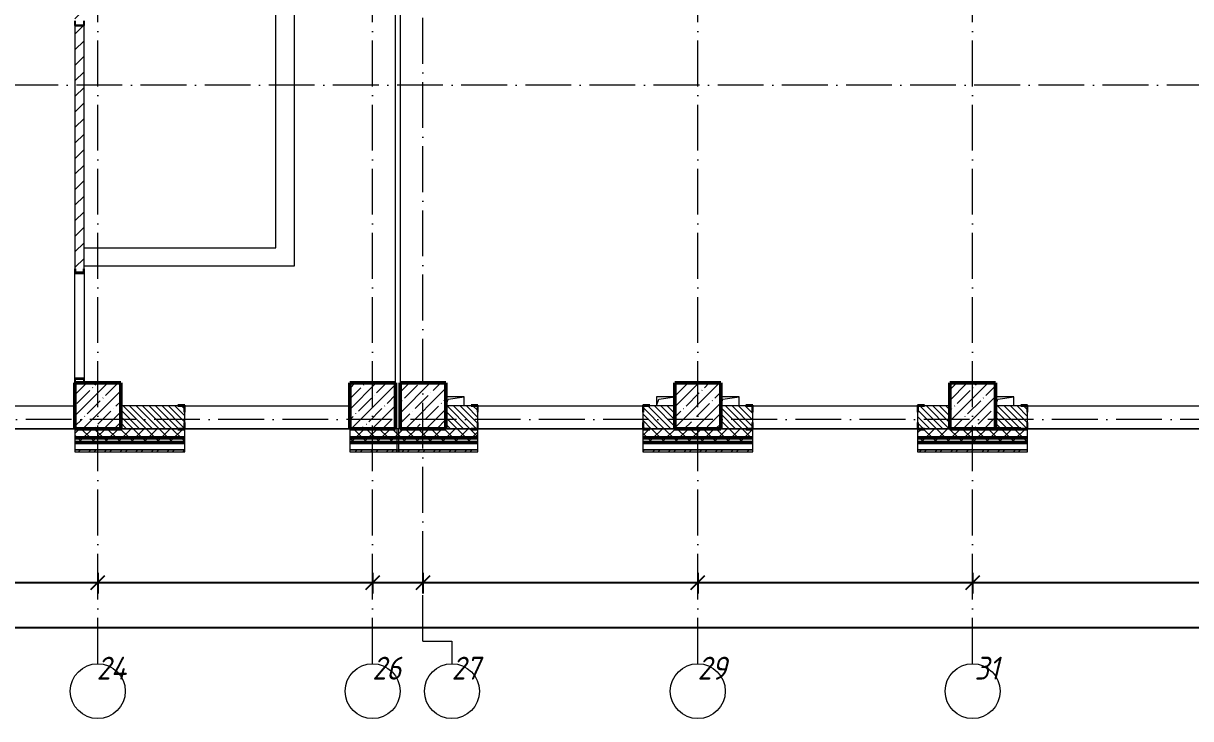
# Model space of a CAD drawing. Header units: millimetres. Extents: x -401725 to 250493, y 305116 to 802890.
# Drawn here: x 178923 to 191666, y 307104 to 314692 of the extents above; entities that cross this region are included whole.
import ezdxf

# ---------------------------------------------------------------- set-up
doc = ezdxf.new("R2010")
doc.units = ezdxf.units.MM
doc.linetypes.add('50_200_ШТРИХ_1Т_ш5_п1_п1_', pattern=[700, 500, -100, 0, -100])
for name, color, linetype, lineweight in [('A-____-____-DIMS', 7, 'Continuous', 9), ('A-FLOR-____-OTLN', 7, 'Continuous', 9), ('A-GENM-____-MCUT', 7, 'Continuous', 25), ('A-GENM-____-OTLN', 7, 'Continuous', 9), ('A-GENM-____-OTLN-1', 7, 'Continuous', 25), ('A-WALL-____-MCUT-2', 7, 'Continuous', 50), ('A-WALL-____-MCUT-3', 7, 'Continuous', 9), ('A-WALL-____-OTLN', 7, 'Continuous', 9), ('A-WALL-____-PATT-1', 7, 'Continuous', 9), ('A-WALL-FNSH-MCUT-1', 7, 'Continuous', 9), ('I-WALL-____-OTLN', 7, 'Continuous', 9), ('S-COLS-____-MCUT', 7, 'Continuous', 50), ('S-COLS-____-OTLN', 7, 'Continuous', 9), ('S-GRID-____-IDEN', 7, 'Continuous', 9), ('S-GRID-____-OTLN', 7, 'Continuous', 9), ('S-GRID-____-OTLN-1', 7, '50_200_ШТРИХ_1Т_ш5_п1_п1_', 9)]:
    doc.layers.add(name, color=color, linetype=linetype, lineweight=lineweight)
doc.styles.add('ISOCPEUR_I', font='isocpeui.ttf', dxfattribs={"width": 0.9, "height": 2.5})
doc.dimstyles.new('ISO-2_5_0_9К_БОЛЬШОЙ_ОСИ', dxfattribs={"dimscale": 304.8, "dimtxt": 248.995294, "dimasz": 0.492126, "dimexe": 0.393701, "dimexo": 0, "dimgap": 0, "dimtad": 1, "dimdec": 0, "dimzin": 0, "dimdsep": 46, "dimtxsty": 'ISOCPEUR_I', "dimblk1": 'OBLIQUE', "dimblk2": 'OBLIQUE', "dimsah": 1, "dimcen": 0.09, "dimdle": 0.393701, "dimazin": 0, "dimtfac": 1, "dimtdec": 4, "dimtix": 1, "dimtmove": 0, "dimatfit": 3, "dimfxl": 1, "dimtvp": 1, "dimtolj": 1, "dimtzin": 0, "dimarcsym": 2})
pattern_1 = [(45, (144685.44, 312186.37), (-70.71068, 70.71068), []), (135, (144685.44, 312186.37), (-70.71068, -70.71068), [])]
pattern_2 = [(135, (144685.44, 312186.367), (-35.35534, -35.35534), [])]
pattern_3 = [(45, (144685.44, 312186.37), (-85.53659, 85.53659), []), (45, (144742.46, 312186.37), (-85.53659, 85.53659), [])]

# ---------------------------------------------------------------- blocks, each defined once
blk = doc.blocks.new('BSC_Колонна _Прямоугольная - 500х500-V71-АР1_План отверстий 3 этажа в осях 1-64_А-ГГ')
at = {"layer": 'S-COLS-____-OTLN'}
h = blk.add_hatch(dxfattribs=at)
h.set_pattern_fill('FP_108', color=256, style=0, pattern_type=2)
h.set_pattern_definition([(45, (-41600, 1668.96), (-114.04925, 114.04925), []), (45, (-41485.95, 1668.96), (-114.04925, 114.04925), [201.613, -40.323, 3.353, -36.97])])
h.paths.add_polyline_path([(-250, -250), (250, -250), (250, 250), (-250, 250)], flags=0)
at = {"layer": 'S-COLS-____-MCUT'}
for p, q in [((250, 250), (-250, 250)), ((-250, 250), (-250, -250)), ((250, -250), (250, 250)), ((-250, -250), (250, -250))]:
    blk.add_line(p, q, dxfattribs=at)
blk = doc.blocks.new('BSC_Колонна _Прямоугольная - 500х500-V72-АР1_План отверстий 3 этажа в осях 1-64_А-ГГ')
at = {"layer": 'S-COLS-____-OTLN'}
h = blk.add_hatch(dxfattribs=at)
h.set_pattern_fill('FP_109', color=256, style=0, pattern_type=2)
h.set_pattern_definition([(45, (-38050, 1668.96), (-114.04925, 114.04925), []), (45, (-37935.95, 1668.96), (-114.04925, 114.04925), [201.613, -40.323, 3.353, -36.97])])
h.paths.add_polyline_path([(-250, -250), (250, -250), (250, 250), (-250, 250)], flags=0)
at = {"layer": 'S-COLS-____-MCUT'}
for p, q in [((250, 250), (-250, 250)), ((-250, 250), (-250, -250)), ((250, -250), (250, 250)), ((-250, -250), (250, -250))]:
    blk.add_line(p, q, dxfattribs=at)
blk = doc.blocks.new('BSC_Колонна _Прямоугольная - 500х500-V106-АР1_План отверстий 3 этажа в осях 1-64_А-ГГ')
at = {"layer": 'S-COLS-____-OTLN'}
h = blk.add_hatch(dxfattribs=at)
h.set_pattern_fill('FP_129', color=256, style=0, pattern_type=2)
h.set_pattern_definition([(45, (-38600, 1668.96), (-114.04925, 114.04925), []), (45, (-38485.95, 1668.96), (-114.04925, 114.04925), [201.613, -40.323, 3.353, -36.97])])
h.paths.add_polyline_path([(-250, -250), (250, -250), (250, 250), (-250, 250)], flags=0)
at = {"layer": 'S-COLS-____-MCUT'}
for p, q in [((250, 250), (-250, 250)), ((-250, 250), (-250, -250)), ((250, -250), (250, 250)), ((-250, -250), (250, -250))]:
    blk.add_line(p, q, dxfattribs=at)
blk = doc.blocks.new('BSC_Колонна _Прямоугольная - 500х500-V108-АР1_План отверстий 3 этажа в осях 1-64_А-ГГ')
at = {"layer": 'S-COLS-____-OTLN'}
h = blk.add_hatch(dxfattribs=at)
h.set_pattern_fill('FP_131', color=256, style=0, pattern_type=2)
h.set_pattern_definition([(45, (-44600, 1668.96), (-114.04925, 114.04925), []), (45, (-44485.95, 1668.96), (-114.04925, 114.04925), [201.613, -40.323, 3.353, -36.97])])
h.paths.add_polyline_path([(-250, -250), (250, -250), (250, 250), (-250, 250)], flags=0)
at = {"layer": 'S-COLS-____-MCUT'}
for p, q in [((250, 250), (-250, 250)), ((-250, 250), (-250, -250)), ((250, -250), (250, 250)), ((-250, -250), (250, -250))]:
    blk.add_line(p, q, dxfattribs=at)
blk = doc.blocks.new('BSC_Колонна _Прямоугольная - 500х500-V113-АР1_План отверстий 3 этажа в осях 1-64_А-ГГ')
at = {"layer": 'S-COLS-____-OTLN'}
h = blk.add_hatch(dxfattribs=at)
h.set_pattern_fill('FP_136', color=256, style=0, pattern_type=2)
h.set_pattern_definition([(45, (-35050, 1668.96), (-114.04925, 114.04925), []), (45, (-34935.95, 1668.96), (-114.04925, 114.04925), [201.613, -40.323, 3.353, -36.97])])
h.paths.add_polyline_path([(-150, -250), (250, -250), (250, 250), (-250, 250), (-250, -250), (-153, -250)], flags=0)
at = {"layer": 'S-COLS-____-MCUT'}
for p, q in [((-250, 250), (-250, -250)), ((-153, 250), (-247, 250)), ((250, 250), (-150, 250)), ((250, -250), (250, 250)), ((-250, -250), (250, -250))]:
    blk.add_line(p, q, dxfattribs=at)
blk = doc.blocks.new('Фахверк_СКБ_Уголок - 250_2700-27497298-АР1_План отверстий 3 этажа в осях 1-64_А-ГГ')
at = {"layer": 'A-GENM-____-MCUT'}
for p, q in [((200, 181), (125, 181)), ((125, 181), (125, 106)), ((131, 106), (131, 175)), ((131, 175), (200, 175)), ((200, 175), (200, 181)), ((125, 106), (131, 106)), ((131, -6), (125, -6)), ((125, -6), (125, -81)), ((125, -81), (200, -81)), ((131, -75), (131, -6)), ((200, -75), (131, -75)), ((200, -81), (200, -75))]:
    blk.add_line(p, q, dxfattribs=at)
blk = doc.blocks.new('154_Стойка_СКБ_Швеллер - СМ-2180_100-28318692-АР1_План отверстий 3 этажа в осях 1-64_А-ГГ')
at = {"layer": 'A-GENM-____-MCUT'}
for p, q in [((171, 50), (125, 50)), ((125, 50), (125, -50)), ((129.5, 42.4), (171, 42.4)), ((129.5, -42.4), (129.5, 42.4)), ((171, 42.4), (171, 50)), ((125, -50), (171, -50)), ((171, -42.4), (129.5, -42.4)), ((171, -50), (171, -42.4))]:
    blk.add_line(p, q, dxfattribs=at)
blk = doc.blocks.new('154_Фахверк_СКБ_Швеллер - Тип_100_3550_1-28320239-АР1_План отверстий 3 этажа в осях 1-64_А-ГГ')
at = {"layer": 'A-GENM-____-MCUT'}
for p, q in [((175, 50), (125, 50)), ((125, 50), (125, -50)), ((128, 47), (175, 47)), ((128, -47), (128, 47)), ((175, 47), (175, 50)), ((125, -50), (175, -50)), ((175, -47), (128, -47)), ((175, -50), (175, -47))]:
    blk.add_line(p, q, dxfattribs=at)
blk = doc.blocks.new('154_Фахверк_СКБ_Швеллер - Тип_100_3550-28487752-АР1_План отверстий 3 этажа в осях 1-64_А-ГГ')
at = {"layer": 'A-GENM-____-MCUT'}
for p, q in [((175, 50), (125, 50)), ((125, 50), (125, -50)), ((128, 47), (175, 47)), ((128, -47), (128, 47)), ((175, 47), (175, 50)), ((125, -50), (175, -50)), ((175, -47), (128, -47)), ((175, -50), (175, -47))]:
    blk.add_line(p, q, dxfattribs=at)
blk = doc.blocks.new('AR_Отверстие прямоугольное _в плите_ - AR_Отверстие прямоугольное _в плите_-30510712-АР1_План отверстий 3 этажа в осях 1-64_А-ГГ')
at = {"layer": 'A-GENM-____-OTLN'}
for p, q in [((100, 50), (-100, 50)), ((-100, -50), (-75, 25)), ((-75, 25), (100, 50)), ((100, -50), (100, 50))]:
    blk.add_line(p, q, dxfattribs=at)
blk = doc.blocks.new('AR_Отверстие прямоугольное _в плите_ - AR_Отверстие прямоугольное _в плите_-V177-АР1_План отверстий 3 этажа в осях 1-64_А-ГГ')
at = {"layer": 'A-GENM-____-OTLN'}
for p, q in [((100, 50), (-100, 50)), ((-100, 50), (-100, -50)), ((-100, -50), (-75, 25)), ((-75, 25), (100, 50))]:
    blk.add_line(p, q, dxfattribs=at)
blk = doc.blocks.new('Стены 7 - Стены 4-31196221-АР1_План отверстий 3 этажа в осях 1-64_А-ГГ')
at = {"layer": 'A-WALL-____-MCUT-3'}
for p, q in [((-1799, 41030), (-1799, 41010)), ((-1549, 41030), (-1799, 41030)), ((-1799, 41010), (-1549, 41010)), ((-1549, 41010), (-1549, 41030))]:
    blk.add_line(p, q, dxfattribs=at)
blk = doc.blocks.new('Ось сетки - Круг_Ø6_00__ISO-2_5_0_9K_-25732049-АР1_План отверстий 3 этажа в осях 1-64_А-ГГ')
at = {"layer": 'S-GRID-____-IDEN'}
blk.add_circle((0, 0), 3, dxfattribs=at)
blk = doc.blocks.new('_Oblique')
at = {"color": 0, "linetype": 'ByBlock', "lineweight": -2}
blk.add_line((-0.5, -0.5), (0.5, 0.5), dxfattribs=at)
blk = doc.blocks.new('*D10136')
at = {"layer": 'A-____-____-DIMS', "color": 0, "lineweight": -2, "transparency": 16777216}
for p, q in [((173735, 308694), (173735, 308468)), ((179735, 308694), (179735, 308468)), ((173615, 308588), (179855, 308588))]:
    blk.add_line(p, q, dxfattribs=at)
at = {"layer": 'Defpoints', "color": 0, "transparency": 16777216}
for p in [(173735, 308694), (179735, 308694), (179735, 308588)]:
    blk.add_point(p, dxfattribs=at)
at = {"layer": 'A-____-____-DIMS', "color": 0, "lineweight": -2, "transparency": 16777216, "xscale": 150, "yscale": 150, "zscale": 150, "rotation": 180}
blk.add_blockref('_Oblique', (173735, 308588), dxfattribs=at)
at = {"layer": 'A-____-____-DIMS', "color": 0, "lineweight": -2, "transparency": 16777216, "xscale": 150, "yscale": 150, "zscale": 150}
blk.add_blockref('_Oblique', (179735, 308588), dxfattribs=at)
at = {"layer": 'A-____-____-DIMS', "color": 0, "transparency": 16777216, "insert": (176735, 308589), "char_height": 2.5, "width": 758.48, "attachment_point": 5, "style": 'ISOCPEUR_I'}
blk.add_mtext('\\A1;6000', dxfattribs=at)
blk = doc.blocks.new('*D10137')
at = {"layer": 'A-____-____-DIMS', "color": 0, "lineweight": -2, "transparency": 16777216}
for p, q in [((179735, 308694), (179735, 308468)), ((182735, 308694), (182735, 308468)), ((179615, 308588), (182855, 308588))]:
    blk.add_line(p, q, dxfattribs=at)
at = {"layer": 'Defpoints', "color": 0, "transparency": 16777216}
for p in [(179735, 308694), (182735, 308694), (182735, 308588)]:
    blk.add_point(p, dxfattribs=at)
at = {"layer": 'A-____-____-DIMS', "color": 0, "lineweight": -2, "transparency": 16777216, "xscale": 150, "yscale": 150, "zscale": 150, "rotation": 180}
blk.add_blockref('_Oblique', (179735, 308588), dxfattribs=at)
at = {"layer": 'A-____-____-DIMS', "color": 0, "lineweight": -2, "transparency": 16777216, "xscale": 150, "yscale": 150, "zscale": 150}
blk.add_blockref('_Oblique', (182735, 308588), dxfattribs=at)
at = {"layer": 'A-____-____-DIMS', "color": 0, "transparency": 16777216, "insert": (181235, 308589), "char_height": 2.5, "width": 758.48, "attachment_point": 5, "style": 'ISOCPEUR_I'}
blk.add_mtext('\\A1;3000', dxfattribs=at)
blk = doc.blocks.new('*D10138')
at = {"layer": 'A-____-____-DIMS', "color": 0, "lineweight": -2, "transparency": 16777216}
for p, q in [((182735, 308694), (182735, 308468)), ((183285, 308694), (183285, 308468)), ((182615, 308588), (183405, 308588))]:
    blk.add_line(p, q, dxfattribs=at)
at = {"layer": 'Defpoints', "color": 0, "transparency": 16777216}
for p in [(182735, 308694), (183285, 308694), (183285, 308588)]:
    blk.add_point(p, dxfattribs=at)
at = {"layer": 'A-____-____-DIMS', "color": 0, "lineweight": -2, "transparency": 16777216, "xscale": 150, "yscale": 150, "zscale": 150, "rotation": 180}
blk.add_blockref('_Oblique', (182735, 308588), dxfattribs=at)
at = {"layer": 'A-____-____-DIMS', "color": 0, "lineweight": -2, "transparency": 16777216, "xscale": 150, "yscale": 150, "zscale": 150}
blk.add_blockref('_Oblique', (183285, 308588), dxfattribs=at)
at = {"layer": 'A-____-____-DIMS', "color": 0, "transparency": 16777216, "insert": (183010, 308589), "char_height": 2.5, "width": 568.86, "attachment_point": 5, "style": 'ISOCPEUR_I'}
blk.add_mtext('\\A1;550', dxfattribs=at)
blk = doc.blocks.new('*D10139')
at = {"layer": 'A-____-____-DIMS', "color": 0, "lineweight": -2, "transparency": 16777216}
for p, q in [((183285, 308694), (183285, 308468)), ((186285, 308694), (186285, 308468)), ((183165, 308588), (186405, 308588))]:
    blk.add_line(p, q, dxfattribs=at)
at = {"layer": 'Defpoints', "color": 0, "transparency": 16777216}
for p in [(183285, 308694), (186285, 308694), (186285, 308588)]:
    blk.add_point(p, dxfattribs=at)
at = {"layer": 'A-____-____-DIMS', "color": 0, "lineweight": -2, "transparency": 16777216, "xscale": 150, "yscale": 150, "zscale": 150, "rotation": 180}
blk.add_blockref('_Oblique', (183285, 308588), dxfattribs=at)
at = {"layer": 'A-____-____-DIMS', "color": 0, "lineweight": -2, "transparency": 16777216, "xscale": 150, "yscale": 150, "zscale": 150}
blk.add_blockref('_Oblique', (186285, 308588), dxfattribs=at)
at = {"layer": 'A-____-____-DIMS', "color": 0, "transparency": 16777216, "insert": (184785, 308589), "char_height": 2.5, "width": 758.48, "attachment_point": 5, "style": 'ISOCPEUR_I'}
blk.add_mtext('\\A1;3000', dxfattribs=at)
blk = doc.blocks.new('*D10140')
at = {"layer": 'A-____-____-DIMS', "color": 0, "lineweight": -2, "transparency": 16777216}
for p, q in [((186285, 308694), (186285, 308468)), ((189285, 308694), (189285, 308468)), ((186165, 308588), (189405, 308588))]:
    blk.add_line(p, q, dxfattribs=at)
at = {"layer": 'Defpoints', "color": 0, "transparency": 16777216}
for p in [(186285, 308694), (189285, 308694), (189285, 308588)]:
    blk.add_point(p, dxfattribs=at)
at = {"layer": 'A-____-____-DIMS', "color": 0, "lineweight": -2, "transparency": 16777216, "xscale": 150, "yscale": 150, "zscale": 150, "rotation": 180}
blk.add_blockref('_Oblique', (186285, 308588), dxfattribs=at)
at = {"layer": 'A-____-____-DIMS', "color": 0, "lineweight": -2, "transparency": 16777216, "xscale": 150, "yscale": 150, "zscale": 150}
blk.add_blockref('_Oblique', (189285, 308588), dxfattribs=at)
at = {"layer": 'A-____-____-DIMS', "color": 0, "transparency": 16777216, "insert": (187785, 308589), "char_height": 2.5, "width": 758.48, "attachment_point": 5, "style": 'ISOCPEUR_I'}
blk.add_mtext('\\A1;3000', dxfattribs=at)
blk = doc.blocks.new('*D10141')
at = {"layer": 'A-____-____-DIMS', "color": 0, "lineweight": -2, "transparency": 16777216}
for p, q in [((189285, 308694), (189285, 308468)), ((195285, 308694), (195285, 308468)), ((189165, 308588), (195405, 308588))]:
    blk.add_line(p, q, dxfattribs=at)
at = {"layer": 'Defpoints', "color": 0, "transparency": 16777216}
for p in [(189285, 308694), (195285, 308694), (195285, 308588)]:
    blk.add_point(p, dxfattribs=at)
at = {"layer": 'A-____-____-DIMS', "color": 0, "lineweight": -2, "transparency": 16777216, "xscale": 150, "yscale": 150, "zscale": 150, "rotation": 180}
blk.add_blockref('_Oblique', (189285, 308588), dxfattribs=at)
at = {"layer": 'A-____-____-DIMS', "color": 0, "lineweight": -2, "transparency": 16777216, "xscale": 150, "yscale": 150, "zscale": 150}
blk.add_blockref('_Oblique', (195285, 308588), dxfattribs=at)
at = {"layer": 'A-____-____-DIMS', "color": 0, "transparency": 16777216, "insert": (192285, 308589), "char_height": 2.5, "width": 758.48, "attachment_point": 5, "style": 'ISOCPEUR_I'}
blk.add_mtext('\\A1;6000', dxfattribs=at)
blk = doc.blocks.new('*D10157')
at = {"layer": 'A-____-____-DIMS', "color": 0, "lineweight": -2, "transparency": 16777216}
for p, q in [((142335, 308206), (142335, 307980)), ((245835, 308206), (245835, 307980)), ((142215, 308100), (245955, 308100))]:
    blk.add_line(p, q, dxfattribs=at)
at = {"layer": 'Defpoints', "color": 0, "transparency": 16777216}
for p in [(142335, 308206), (245835, 308206), (245835, 308100)]:
    blk.add_point(p, dxfattribs=at)
at = {"layer": 'A-____-____-DIMS', "color": 0, "lineweight": -2, "transparency": 16777216, "xscale": 150, "yscale": 150, "zscale": 150, "rotation": 180}
blk.add_blockref('_Oblique', (142335, 308100), dxfattribs=at)
at = {"layer": 'A-____-____-DIMS', "color": 0, "lineweight": -2, "transparency": 16777216, "xscale": 150, "yscale": 150, "zscale": 150}
blk.add_blockref('_Oblique', (245835, 308100), dxfattribs=at)
at = {"layer": 'A-____-____-DIMS', "color": 0, "transparency": 16777216, "insert": (194085, 308101), "char_height": 2.5, "width": 1080.26, "attachment_point": 5, "style": 'ISOCPEUR_I'}
blk.add_mtext('\\A1;103500', dxfattribs=at)

msp = doc.modelspace()

# ---------------------------------------------------------------- hatches: boundary and pattern name
at = {"layer": 'A-WALL-____-PATT-1'}
h = msp.add_hatch(dxfattribs=at)
h.set_pattern_fill('FP_4', color=256, style=0, pattern_type=2)
h.set_pattern_definition([(45, (144685.44, 312186.37), (-84.8528, 84.8528), [])])
h.paths.add_polyline_path([(179488.4376, 310767.4093), (179582.4376, 310767.4093), (179582.4376, 310814.4093), (179488.4376, 310814.4093)], flags=0)
h.paths.add_polyline_path([(179577.8376, 311971.9093), (179577.8376, 312013.4093), (179585.4376, 312013.4093), (179585.4376, 314667.4093), (179485.4376, 314667.4093), (179486.2895, 312013.4093), (179493.0376, 312013.4093), (179493.0376, 311971.9093)], flags=0)
h.paths.add_polyline_path([(179582.4376, 314670.4093), (179582.4376, 314717.4093), (179585.4376, 314717.4093), (179585.4376, 317367.4093), (179485.4376, 317367.4093), (179485.4376, 314717.4093), (179488.4376, 314717.4093), (179488.4376, 314670.4093), (179535.4932, 314670.4093)], flags=0)
h = msp.add_hatch(dxfattribs=at)
h.set_pattern_fill('FP_6', color=256, style=0, pattern_type=2)
h.set_pattern_definition(pattern_2)
h.paths.add_polyline_path([(180679.4376, 310267.4093), (180679.4376, 310336.4093), (180685.4376, 310336.4093), (180685.4376, 310448.4093), (180679.4376, 310448.4093), (180679.4376, 310517.4093), (179985.4376, 310517.4093), (179985.4376, 310267.4093), (180610.4376, 310267.4093)], flags=0)
h = msp.add_hatch(dxfattribs=at)
h.set_pattern_fill('FP_6', color=256, style=0, pattern_type=2)
h.set_pattern_definition(pattern_2)
h.paths.add_polyline_path([(185691.4376, 310267.4093), (186035.4376, 310267.4093), (186035.4376, 310517.4093), (185691.4376, 310517.4093), (185691.4376, 310448.4093), (185685.4376, 310448.4093), (185685.4376, 310336.4093), (185691.4376, 310336.4093), (185691.4376, 310271.6951)], flags=0)
h.paths.add_polyline_path([(183879.4376, 310267.4093), (183879.4376, 310336.4093), (183885.4376, 310336.4093), (183885.4376, 310448.4093), (183879.4376, 310448.4093), (183879.4376, 310517.4093), (183535.4376, 310517.4093), (183535.4376, 310267.4093), (183810.4376, 310267.4093)], flags=0)
h = msp.add_hatch(dxfattribs=at)
h.set_pattern_fill('FP_6', color=256, style=0, pattern_type=2)
h.set_pattern_definition(pattern_2)
h.paths.add_polyline_path([(189035.4376, 310267.4093), (189035.4376, 310517.4093), (188691.4376, 310517.4093), (188691.4376, 310448.4093), (188685.4376, 310448.4093), (188685.4376, 310336.4093), (188691.4376, 310336.4093), (188691.4376, 310267.4093), (188858.3679, 310267.4093)], flags=0)
h.paths.add_polyline_path([(186879.4376, 310267.4093), (186879.4376, 310336.4093), (186885.4376, 310336.4093), (186885.4376, 310448.4093), (186879.4376, 310448.4093), (186879.4376, 310517.4093), (186535.4376, 310517.4093), (186535.4376, 310267.4093), (186810.4376, 310267.4093)], flags=0)
h = msp.add_hatch(dxfattribs=at)
h.set_pattern_fill('FP_6', color=256, style=0, pattern_type=2)
h.set_pattern_definition(pattern_2)
h.paths.add_polyline_path([(194691.4376, 310267.4093), (195035.4376, 310267.4093), (195035.4376, 310517.4093), (194691.4376, 310517.4093), (194691.4376, 310448.4093), (194685.4376, 310448.4093), (194685.4376, 310336.4093), (194691.4376, 310336.4093), (194691.4376, 310271.6951)], flags=0)
h.paths.add_polyline_path([(189742.1, 310267.4093), (189879.4376, 310267.4093), (189879.4376, 310336.4093), (189885.4376, 310336.4093), (189885.4376, 310448.4093), (189879.4376, 310448.4093), (189879.4376, 310517.4093), (189535.4376, 310517.4093), (189535.4376, 310267.4093)], flags=0)
h = msp.add_hatch(dxfattribs=at)
h.set_pattern_fill('FP_1', color=256, style=0, pattern_type=2)
h.set_pattern_definition(pattern_1)
h.paths.add_polyline_path([(245935.4376, 310117.4093), (246035.4376, 310117.4093), (246035.4376, 310167.4093), (236835.4376, 310167.4093), (236835.4376, 310117.4093), (245417.2251, 310117.4093)], flags=0)
h.paths.add_polyline_path([(233928.7072, 310117.4093), (235035.4376, 310117.4093), (235035.4376, 310167.4093), (227085.4376, 310167.4093), (227085.4376, 310117.4093), (233044.9751, 310117.4093)], flags=0)
h.paths.add_polyline_path([(225975.1179, 310117.4093), (226085.4376, 310117.4093), (226085.4376, 310167.4093), (224885.4376, 310167.4093), (224885.4376, 310117.4093), (225091.3858, 310117.4093)], flags=0)
h.paths.add_polyline_path([(221885.4376, 310117.4093), (223085.4376, 310117.4093), (223085.4376, 310167.4093), (221885.4376, 310167.4093)], flags=0)
h.paths.add_polyline_path([(218905.2608, 310117.4093), (220085.4376, 310117.4093), (220085.4376, 310167.4093), (218885.4376, 310167.4093), (218885.4376, 310117.4093)], flags=0)
h.paths.add_polyline_path([(217085.4376, 310117.4093), (217085.4376, 310167.4093), (215685.4376, 310167.4093), (215685.4376, 310117.4093), (216254.0644, 310117.4093)], flags=0)
h.paths.add_polyline_path([(213885.4376, 310117.4093), (213885.4376, 310167.4093), (212685.4376, 310167.4093), (212685.4376, 310117.4093), (213602.8679, 310117.4093)], flags=0)
h.paths.add_polyline_path([(210885.4376, 310117.4093), (210885.4376, 310167.4093), (209685.4376, 310167.4093), (209685.4376, 310117.4093)], flags=0)
h.paths.add_polyline_path([(207885.4376, 310117.4093), (207885.4376, 310167.4093), (206685.4376, 310167.4093), (206685.4376, 310117.4093), (207416.7429, 310117.4093)], flags=0)
h.paths.add_polyline_path([(203685.4376, 310117.4093), (204885.4376, 310117.4093), (204885.4376, 310167.4093), (203685.4376, 310167.4093)], flags=0)
h.paths.add_polyline_path([(200685.4376, 310117.4093), (201885.4376, 310117.4093), (201885.4376, 310167.4093), (200685.4376, 310167.4093)], flags=0)
h.paths.add_polyline_path([(197695.6893, 310117.4093), (198885.4376, 310117.4093), (198885.4376, 310167.4093), (197685.4376, 310167.4093), (197685.4376, 310117.4093)], flags=0)
h.paths.add_polyline_path([(195885.4376, 310117.4093), (195885.4376, 310167.4093), (194685.4376, 310167.4093), (194685.4376, 310117.4093), (195044.4929, 310117.4093)], flags=0)
h.paths.add_polyline_path([(189742.1, 310117.4093), (189885.4376, 310117.4093), (189885.4376, 310167.4093), (188685.4376, 310167.4093), (188685.4376, 310117.4093), (188858.3679, 310117.4093)], flags=0)
h.paths.add_polyline_path([(186885.4376, 310117.4093), (186885.4376, 310167.4093), (185685.4376, 310167.4093), (185685.4376, 310117.4093), (186207.1715, 310117.4093)], flags=0)
h.paths.add_polyline_path([(183555.975, 310117.4093), (183885.4376, 310117.4093), (183885.4376, 310167.4093), (182485.4376, 310167.4093), (182485.4376, 310117.4093)], flags=0)
h.paths.add_polyline_path([(180685.4376, 310117.4093), (180685.4376, 310167.4093), (179485.4376, 310167.4093), (179485.4376, 310117.4093), (180021.0465, 310117.4093)], flags=0)
h.paths.add_polyline_path([(177685.4376, 310117.4093), (177685.4376, 310167.4093), (176485.4376, 310167.4093), (176486.1179, 310117.4093)], flags=0)
h.paths.add_polyline_path([(174685.4376, 310117.4093), (174685.4376, 310167.4093), (173485.4376, 310167.4093), (173485.4376, 310117.4093), (173834.9215, 310117.4093)], flags=0)
h.paths.add_polyline_path([(171685.4376, 310117.4093), (171685.4376, 310167.4093), (170485.4376, 310167.4093), (170485.4376, 310117.4093), (171183.725, 310117.4093)], flags=0)
h.paths.add_polyline_path([(167648.7964, 310117.4093), (168685.4376, 310117.4093), (168685.4376, 310167.4093), (167485.4376, 310167.4093), (167485.4376, 310117.4093)], flags=0)
h.paths.add_polyline_path([(158485.4376, 310117.4093), (159685.4376, 310117.4093), (159685.4376, 310167.4093), (158485.4376, 310167.4093)], flags=0)
h.paths.add_polyline_path([(157485.4376, 310117.4093), (157485.4376, 310167.4093), (152085.4376, 310167.4093), (152085.4376, 310117.4093), (157044.0107, 310117.4093)], flags=0)
h.paths.add_polyline_path([(150857.8857, 310117.4093), (151085.4376, 310117.4093), (151085.4376, 310167.4093), (142135.4376, 310167.4093), (142135.4376, 310117.4093), (149974.1536, 310117.4093)], flags=0)
h = msp.add_hatch(dxfattribs=at)
h.set_pattern_fill('FP_1', color=256, style=0, pattern_type=2)
h.set_pattern_definition(pattern_1)
h.paths.add_polyline_path([(245435.4376, 310167.4093), (245935.4376, 310167.4093), (245935.4376, 310267.4093), (236910.4376, 310267.4093), (236910.4376, 310261.4093), (236835.4376, 310261.4093), (236835.4376, 310167.4093), (245417.2251, 310167.4093)], flags=0)
h.paths.add_polyline_path([(233928.7072, 310167.4093), (235035.4376, 310167.4093), (235035.4376, 310261.4093), (234960.4376, 310261.4093), (234960.4376, 310267.4093), (227085.4376, 310267.4093), (227085.4376, 310167.4093), (233685.4376, 310167.4093)], flags=0)
h.paths.add_polyline_path([(226085.4376, 310167.4093), (226085.4376, 310267.4093), (224960.4376, 310267.4093), (224960.4376, 310261.4093), (224885.4376, 310261.4093), (224885.4376, 310167.4093), (225975.1179, 310167.4093)], flags=0)
h.paths.add_polyline_path([(223085.4376, 310167.4093), (223085.4376, 310261.4093), (223010.4376, 310261.4093), (223010.4376, 310267.4093), (221960.4376, 310267.4093), (221960.4376, 310261.4093), (221885.4376, 310261.4093), (221885.4376, 310167.4093), (222440.1894, 310167.4093)], flags=0)
h.paths.add_polyline_path([(220085.4376, 310167.4093), (220085.4376, 310267.4093), (218960.4376, 310267.4093), (218960.4376, 310261.4093), (218885.4376, 310261.4093), (218885.4376, 310167.4093), (218960.4376, 310167.4093)], flags=0)
h.paths.add_polyline_path([(215685.4376, 310167.4093), (217085.4376, 310167.4093), (217085.4376, 310267.4093), (215760.4376, 310267.4093), (215760.4376, 310261.4093), (215685.4376, 310261.4093)], flags=0)
h.paths.add_polyline_path([(213602.8679, 310167.4093), (213885.4376, 310167.4093), (213885.4376, 310261.4093), (213810.4376, 310261.4093), (213810.4376, 310267.4093), (212760.4376, 310267.4093), (212760.4376, 310261.4093), (212685.4376, 310261.4093), (212685.4376, 310167.4093), (212719.1358, 310167.4093)], flags=0)
h.paths.add_polyline_path([(210885.4376, 310167.4093), (210885.4376, 310267.4093), (209760.4376, 310267.4093), (209760.4376, 310261.4093), (209685.4376, 310261.4093), (209685.4376, 310167.4093), (209760.4376, 310167.4093)], flags=0)
h.paths.add_polyline_path([(207535.4376, 310167.4093), (207885.4376, 310167.4093), (207885.4376, 310261.4093), (207810.4376, 310261.4093), (207810.4376, 310267.4093), (206760.4376, 310267.4093), (206760.4376, 310261.4093), (206685.4376, 310261.4093), (206685.4376, 310167.4093), (207416.7429, 310167.4093)], flags=0)
h.paths.add_polyline_path([(204885.4376, 310167.4093), (204885.4376, 310261.4093), (204810.4376, 310261.4093), (204810.4376, 310267.4093), (203760.4376, 310267.4093), (203760.4376, 310261.4093), (203685.4376, 310261.4093), (203685.4376, 310167.4093), (204765.5465, 310167.4093)], flags=0)
h.paths.add_polyline_path([(201885.4376, 310167.4093), (201885.4376, 310261.4093), (201810.4376, 310261.4093), (201810.4376, 310267.4093), (200760.4376, 310267.4093), (200760.4376, 310261.4093), (200685.4376, 310261.4093), (200685.4376, 310167.4093), (201230.6179, 310167.4093)], flags=0)
h.paths.add_polyline_path([(197695.6893, 310167.4093), (198885.4376, 310167.4093), (198885.4376, 310261.4093), (198810.4376, 310261.4093), (198810.4376, 310267.4093), (197760.4376, 310267.4093), (197760.4376, 310261.4093), (197685.4376, 310261.4093), (197685.4376, 310167.4093), (197691.4376, 310167.4093)], flags=0)
h.paths.add_polyline_path([(194685.4376, 310167.4093), (195885.4376, 310167.4093), (195885.4376, 310261.4093), (195810.4376, 310261.4093), (195810.4376, 310267.4093), (194760.4376, 310267.4093), (194760.4376, 310261.4093), (194685.4376, 310261.4093)], flags=0)
h.paths.add_polyline_path([(189742.1, 310167.4093), (189885.4376, 310167.4093), (189885.4376, 310261.4093), (189810.4376, 310261.4093), (189810.4376, 310267.4093), (188760.4376, 310267.4093), (188760.4376, 310261.4093), (188685.4376, 310261.4093), (188685.4376, 310167.4093), (189535.4376, 310167.4093)], flags=0)
h.paths.add_polyline_path([(186885.4376, 310167.4093), (186885.4376, 310261.4093), (186810.4376, 310261.4093), (186810.4376, 310267.4093), (185760.4376, 310267.4093), (185760.4376, 310261.4093), (185685.4376, 310261.4093), (185685.4376, 310167.4093), (186879.4376, 310167.4093)], flags=0)
h.paths.add_polyline_path([(183555.975, 310167.4093), (183885.4376, 310167.4093), (183885.4376, 310261.4093), (183810.4376, 310262.0522), (183810.4376, 310267.4093), (182485.4376, 310267.4093), (182485.4376, 310167.4093)], flags=0)
h.paths.add_polyline_path([(180021.0465, 310167.4093), (180685.4376, 310167.4093), (180685.4376, 310261.4093), (180610.4376, 310261.4093), (180610.4376, 310267.4093), (179485.4376, 310267.4093), (179485.4376, 310167.4093)], flags=0)
h.paths.add_polyline_path([(177685.4376, 310167.4093), (177685.4376, 310261.4093), (177610.4376, 310261.4093), (177610.4376, 310267.4093), (176560.4376, 310267.4093), (176560.4376, 310261.4093), (176485.4376, 310261.4093), (176486.1179, 310167.4093), (177679.4376, 310167.4093)], flags=0)
h.paths.add_polyline_path([(174685.4376, 310167.4093), (174685.4376, 310261.4093), (174610.4376, 310261.4093), (174610.4376, 310267.4093), (173485.4376, 310267.4093), (173485.4376, 310167.4093), (173834.9215, 310167.4093)], flags=0)
h.paths.add_polyline_path([(171685.4376, 310167.4093), (171685.4376, 310261.4093), (171610.4376, 310261.4093), (171610.4376, 310267.4093), (170485.4376, 310267.4093), (170485.4376, 310167.4093), (171183.725, 310167.4093)], flags=0)
h.paths.add_polyline_path([(168685.4376, 310167.4093), (168685.4376, 310261.4093), (168610.4376, 310261.4093), (168610.4376, 310267.4093), (167560.4376, 310267.4093), (167560.4376, 310261.4093), (167485.4376, 310261.4093), (167485.4376, 310167.4093), (167648.7964, 310167.4093)], flags=0)
h.paths.add_polyline_path([(158811.475, 310167.4093), (159685.4376, 310167.4093), (159685.4376, 310261.4093), (159610.4376, 310261.4093), (159610.4376, 310267.4093), (158560.4376, 310267.4093), (158560.4376, 310261.4093), (158485.4376, 310261.4093), (158485.4376, 310167.4093)], flags=0)
h.paths.add_polyline_path([(157044.0107, 310167.4093), (157485.4376, 310167.4093), (157485.4376, 310261.4093), (157410.4376, 310261.4093), (157410.4376, 310267.4093), (152160.4376, 310267.4093), (152160.4376, 310261.4093), (152085.4376, 310261.4093), (152085.4376, 310167.4093), (155585.4376, 310167.4093)], flags=0)
h.paths.add_polyline_path([(149974.1536, 310167.4093), (151085.4376, 310167.4093), (151085.4376, 310261.4093), (151010.4376, 310261.4093), (151010.4376, 310267.4093), (142235.4376, 310267.4093), (142235.4376, 310167.4093), (148206.6893, 310167.4093)], flags=0)
h = msp.add_hatch(dxfattribs=at)
h.set_pattern_fill('FP_3', color=256, style=0, pattern_type=2)
h.set_pattern_definition(pattern_3)
h.paths.add_polyline_path([(183000.4376, 310017.4093), (183000.4376, 310037.4093), (182486.4376, 310037.4093), (182486.4376, 310017.4093)], flags=0)
h.paths.add_polyline_path([(180685.4376, 310017.4093), (180685.4376, 310037.4093), (179485.4376, 310037.4093), (179485.4376, 310017.4093), (180021.0465, 310017.4093)], flags=0)
h.paths.add_polyline_path([(177685.4376, 310017.4093), (177685.4376, 310037.4093), (176486.4376, 310037.4093), (176486.4376, 310017.4093)], flags=0)
h.paths.add_polyline_path([(174685.4376, 310017.4093), (174685.4376, 310037.4093), (173485.4376, 310037.4093), (173485.4376, 310017.4093), (173834.9215, 310017.4093)], flags=0)
h.paths.add_polyline_path([(171183.725, 310017.4093), (171685.4376, 310017.4093), (171685.4376, 310037.4093), (170486.4376, 310037.4093), (170486.4376, 310017.4093)], flags=0)
h.paths.add_polyline_path([(168685.4376, 310017.4093), (168685.4376, 310037.4093), (167485.4376, 310037.4093), (167485.4376, 310017.4093), (167648.7964, 310017.4093)], flags=0)
h.paths.add_polyline_path([(158811.475, 310017.4093), (159685.4376, 310017.4093), (159685.4376, 310037.4093), (158485.4376, 310037.4093), (158485.4376, 310017.4093)], flags=0)
h.paths.add_polyline_path([(157485.4376, 310017.4093), (157485.4376, 310037.4093), (152085.4376, 310037.4093), (152085.4376, 310017.4093), (157044.0107, 310017.4093)], flags=0)
h.paths.add_polyline_path([(150857.8857, 310017.4093), (151085.4376, 310017.4093), (151085.4376, 310037.4093), (142005.4376, 310037.4093), (142005.4376, 310017.4093), (149974.1536, 310017.4093)], flags=0)
h = msp.add_hatch(dxfattribs=at)
h.set_pattern_fill('FP_3', color=256, style=0, pattern_type=2)
h.set_pattern_definition(pattern_3)
h.paths.add_polyline_path([(216254.0644, 310017.4093), (216550.4376, 310017.4093), (216550.4376, 310037.4093), (215686.4376, 310037.4093), (215686.4376, 310017.4093)], flags=0)
h.paths.add_polyline_path([(213885.4376, 310017.4093), (213885.4376, 310037.4093), (212685.4376, 310037.4093), (212685.4376, 310017.4093), (213602.8679, 310017.4093)], flags=0)
h.paths.add_polyline_path([(210885.4376, 310017.4093), (210885.4376, 310037.4093), (209685.4376, 310037.4093), (209685.4376, 310017.4093)], flags=0)
h.paths.add_polyline_path([(207416.7429, 310017.4093), (207885.4376, 310017.4093), (207885.4376, 310037.4093), (206686.4376, 310037.4093), (206686.4376, 310017.4093)], flags=0)
h.paths.add_polyline_path([(203685.4376, 310017.4093), (204885.4376, 310017.4093), (204885.4376, 310037.4093), (203685.4376, 310037.4093)], flags=0)
h.paths.add_polyline_path([(201230.6179, 310017.4093), (201885.4376, 310017.4093), (201885.4376, 310037.4093), (200686.4376, 310037.4093), (200686.4376, 310017.4093)], flags=0)
h.paths.add_polyline_path([(198885.4376, 310017.4093), (198885.4376, 310037.4093), (197685.4376, 310037.4093), (197685.4376, 310017.4093), (198579.4215, 310017.4093)], flags=0)
h.paths.add_polyline_path([(195885.4376, 310017.4093), (195885.4376, 310037.4093), (194685.4376, 310037.4093), (194685.4376, 310017.4093), (195044.4929, 310017.4093)], flags=0)
h.paths.add_polyline_path([(189742.1, 310017.4093), (189885.4376, 310017.4093), (189885.4376, 310037.4093), (188685.4376, 310037.4093), (188685.4376, 310017.4093), (188858.3679, 310017.4093)], flags=0)
h.paths.add_polyline_path([(185685.4376, 310017.4093), (186885.4376, 310017.4093), (186885.4376, 310037.4093), (185685.4376, 310037.4093)], flags=0)
h.paths.add_polyline_path([(183020.4376, 310017.4093), (183885.4376, 310017.4093), (183885.4376, 310037.4093), (183020.4376, 310037.4093)], flags=0)

# ---------------------------------------------------------------- linework, layer by layer
at = {"layer": 'A-FLOR-____-OTLN'}
for p, q in [((183035.4376, 317517.4093), (183035.4376, 310767.4093)), ((182985.4376, 310767.4093), (182985.4376, 317367.4093))]:
    msp.add_line(p, q, dxfattribs=at)
at = {"layer": 'A-WALL-____-MCUT-2'}
for p, q in [((179485.4376, 310167.4093), (180685.4376, 310167.4093)), ((182485.4376, 310167.4093), (183885.4376, 310167.4093)), ((185685.4376, 310167.4093), (186885.4376, 310167.4093)), ((188685.4376, 310167.4093), (189885.4376, 310167.4093)), ((189810.4376, 310267.4093), (189535.4376, 310267.4093)), ((189535.4376, 310267.4093), (189810.4376, 310267.4093)), ((179485.4376, 310117.4093), (180685.4376, 310117.4093)), ((182485.4376, 310117.4093), (183885.4376, 310117.4093)), ((185685.4376, 310117.4093), (186885.4376, 310117.4093)), ((188685.4376, 310117.4093), (189885.4376, 310117.4093))]:
    msp.add_line(p, q, dxfattribs=at)
at = {"layer": 'A-WALL-____-MCUT-3'}
for p, q in [((180610.4376, 310517.4093), (179985.4376, 310517.4093)), ((180685.4376, 310336.4093), (180685.4376, 310448.4093)), ((183810.4376, 310517.4093), (183535.4376, 310517.4093)), ((183885.4376, 310336.4093), (183885.4376, 310448.4093)), ((185685.4376, 310448.4093), (185685.4376, 310336.4093)), ((186035.4376, 310517.4093), (185760.4376, 310517.4093)), ((186810.4376, 310517.4093), (186535.4376, 310517.4093)), ((186885.4376, 310336.4093), (186885.4376, 310448.4093)), ((188685.4376, 310448.4093), (188685.4376, 310336.4093)), ((189035.4376, 310517.4093), (188760.4376, 310517.4093)), ((189810.4376, 310517.4093), (189535.4376, 310517.4093)), ((189885.4376, 310336.4093), (189885.4376, 310448.4093)), ((179485.4376, 310267.4093), (179485.4376, 310037.4093)), ((180610.4376, 310267.4093), (179985.4376, 310267.4093)), ((179985.4376, 310267.4093), (180610.4376, 310267.4093)), ((180685.4376, 310037.4093), (180685.4376, 310261.4093)), ((182485.4376, 310267.4093), (182485.4376, 310037.4093)), ((183035.4376, 310267.4093), (182985.4376, 310267.4093)), ((183810.4376, 310267.4093), (183535.4376, 310267.4093)), ((183535.4376, 310267.4093), (183810.4376, 310267.4093)), ((183885.4376, 310037.4093), (183885.4376, 310261.4093)), ((185685.4376, 310261.4093), (185685.4376, 310037.4093)), ((186035.4376, 310267.4093), (185760.4376, 310267.4093)), ((185760.4376, 310267.4093), (186035.4376, 310267.4093)), ((186810.4376, 310267.4093), (186535.4376, 310267.4093)), ((186535.4376, 310267.4093), (186810.4376, 310267.4093)), ((186885.4376, 310037.4093), (186885.4376, 310261.4093)), ((188685.4376, 310261.4093), (188685.4376, 310037.4093)), ((189035.4376, 310267.4093), (188760.4376, 310267.4093)), ((188760.4376, 310267.4093), (189035.4376, 310267.4093)), ((189885.4376, 310037.4093), (189885.4376, 310261.4093)), ((179485.4376, 310037.4093), (180685.4376, 310037.4093)), ((182485.4376, 310037.4093), (183885.4376, 310037.4093)), ((185685.4376, 310037.4093), (186885.4376, 310037.4093)), ((188685.4376, 310037.4093), (189885.4376, 310037.4093))]:
    msp.add_line(p, q, dxfattribs=at)
at = {"layer": 'A-WALL-____-OTLN'}
for p, q in [((177685.4376, 310517.4093), (179485.4376, 310517.4093)), ((180685.4376, 310517.4093), (182485.4376, 310517.4093)), ((183885.4376, 310517.4093), (185685.4376, 310517.4093)), ((186885.4376, 310517.4093), (188685.4376, 310517.4093)), ((189885.4376, 310517.4093), (194685.4376, 310517.4093)), ((177685.4376, 310267.4093), (179485.4376, 310267.4093)), ((179485.4376, 310267.4093), (177685.4376, 310267.4093)), ((180685.4376, 310267.4093), (182485.4376, 310267.4093)), ((182485.4376, 310267.4093), (180685.4376, 310267.4093)), ((183885.4376, 310267.4093), (185685.4376, 310267.4093)), ((185685.4376, 310267.4093), (183885.4376, 310267.4093)), ((186885.4376, 310267.4093), (188685.4376, 310267.4093)), ((188685.4376, 310267.4093), (186885.4376, 310267.4093)), ((189885.4376, 310267.4093), (194685.4376, 310267.4093)), ((194685.4376, 310267.4093), (189885.4376, 310267.4093)), ((182486.4376, 310017.4093), (182485.4376, 310017.4093))]:
    msp.add_line(p, q, dxfattribs=at)
at = {"layer": 'A-WALL-FNSH-MCUT-1'}
for p, q in [((179485.4376, 314667.4093), (179485.4376, 312013.4093)), ((179585.4376, 312013.4093), (179585.4376, 314667.4093)), ((180685.4376, 310037.4093), (179485.4376, 310037.4093)), ((179485.4376, 310037.4093), (179485.4376, 310017.4093)), ((180685.4376, 310017.4093), (180685.4376, 310037.4093)), ((183000.4376, 310037.4093), (182486.4376, 310037.4093)), ((182486.4376, 310037.4093), (182486.4376, 310017.4093)), ((183000.4376, 310017.4093), (183000.4376, 310037.4093)), ((183885.4376, 310037.4093), (183020.4376, 310037.4093)), ((183020.4376, 310037.4093), (183020.4376, 310017.4093)), ((183885.4376, 310017.4093), (183885.4376, 310037.4093)), ((186885.4376, 310037.4093), (185685.4376, 310037.4093)), ((185685.4376, 310037.4093), (185685.4376, 310017.4093)), ((186885.4376, 310017.4093), (186885.4376, 310037.4093)), ((189885.4376, 310037.4093), (188685.4376, 310037.4093)), ((188685.4376, 310037.4093), (188685.4376, 310017.4093)), ((189885.4376, 310017.4093), (189885.4376, 310037.4093)), ((179485.4376, 310017.4093), (180685.4376, 310017.4093)), ((182486.4376, 310017.4093), (183000.4376, 310017.4093)), ((183020.4376, 310017.4093), (183885.4376, 310017.4093)), ((185685.4376, 310017.4093), (186885.4376, 310017.4093)), ((188685.4376, 310017.4093), (189885.4376, 310017.4093))]:
    msp.add_line(p, q, dxfattribs=at)
at = {"layer": 'I-WALL-____-OTLN'}
for p, q in [((181680.4376, 312242.4094), (181680.4376, 317367.4093)), ((181880.4376, 317367.4093), (181880.4376, 312042.4094)), ((179585.4376, 312242.4094), (181680.4376, 312242.4094)), ((179485.4376, 310817.4093), (179485.4376, 311967.4093)), ((181880.4376, 312042.4094), (179585.4376, 312042.4094)), ((179585.4376, 311967.4093), (179585.4376, 310817.4093))]:
    msp.add_line(p, q, dxfattribs=at)
at = {"layer": 'S-GRID-____-OTLN'}
for p, q in [((183285.4376, 307950.1544), (183601.5809, 307950.1544)), ((183601.5809, 307950.1544), (183601.5809, 307703.761))]:
    msp.add_line(p, q, dxfattribs=at)
at = {"layer": 'S-GRID-____-OTLN-1'}
for p, q in [((179735.4376, 307703.761), (179735.4376, 322336.9067)), ((182735.4376, 307703.761), (182735.4376, 322336.9067)), ((183285.4376, 307950.1544), (183285.4376, 322336.9067)), ((186285.4376, 307703.761), (186285.4376, 322336.9067)), ((189285.4376, 307703.761), (189285.4376, 322336.9067)), ((248611.9079, 314017.4093), (140016.6674, 314017.4093)), ((248759.8442, 310367.4093), (140016.6674, 310367.4093))]:
    msp.add_line(p, q, dxfattribs=at)

# ---------------------------------------------------------------- block references
at = {"layer": 'A-GENM-____-OTLN'}
for name, p in [('AR_Отверстие прямоугольное _в плите_ - AR_Отверстие прямоугольное _в плите_-30510712-АР1_План отверстий 3 этажа в осях 1-64_А-ГГ', (183635.4376, 310567.4093)), ('AR_Отверстие прямоугольное _в плите_ - AR_Отверстие прямоугольное _в плите_-V177-АР1_План отверстий 3 этажа в осях 1-64_А-ГГ', (185935.4376, 310567.4093)), ('AR_Отверстие прямоугольное _в плите_ - AR_Отверстие прямоугольное _в плите_-30510712-АР1_План отверстий 3 этажа в осях 1-64_А-ГГ', (186635.4376, 310567.4093)), ('AR_Отверстие прямоугольное _в плите_ - AR_Отверстие прямоугольное _в плите_-30510712-АР1_План отверстий 3 этажа в осях 1-64_А-ГГ', (189635.4376, 310567.4093))]:
    msp.add_blockref(name, p, dxfattribs=at)
at = {"layer": 'A-GENM-____-OTLN-1'}
for name, p, rotation in [('154_Фахверк_СКБ_Швеллер - Тип_100_3550-28487752-АР1_План отверстий 3 этажа в осях 1-64_А-ГГ', (179535.4376, 314542.4093), 89.99999999999991), ('154_Стойка_СКБ_Швеллер - СМ-2180_100-28318692-АР1_План отверстий 3 этажа в осях 1-64_А-ГГ', (179535.4376, 311842.4093), 89.99999999999991), ('154_Фахверк_СКБ_Швеллер - Тип_100_3550_1-28320239-АР1_План отверстий 3 этажа в осях 1-64_А-ГГ', (179535.4376, 310942.4093), 269.9999999999999), ('Фахверк_СКБ_Уголок - 250_2700-27497298-АР1_План отверстий 3 этажа в осях 1-64_А-ГГ', (180810.4376, 310442.4093), 180), ('Фахверк_СКБ_Уголок - 250_2700-27497298-АР1_План отверстий 3 этажа в осях 1-64_А-ГГ', (184010.4376, 310442.4093), 180), ('Фахверк_СКБ_Уголок - 250_2700-27497298-АР1_План отверстий 3 этажа в осях 1-64_А-ГГ', (187010.4376, 310442.4093), 180), ('Фахверк_СКБ_Уголок - 250_2700-27497298-АР1_План отверстий 3 этажа в осях 1-64_А-ГГ', (190010.4376, 310442.4093), 180)]:
    msp.add_blockref(name, p, dxfattribs=dict(at, rotation=rotation))
for p in [(185560.4376, 310342.4093), (188560.4376, 310342.4093)]:
    msp.add_blockref('Фахверк_СКБ_Уголок - 250_2700-27497298-АР1_План отверстий 3 этажа в осях 1-64_А-ГГ', p, dxfattribs=at)
at = {"layer": 'A-WALL-____-OTLN', "rotation": 89.9999999999999}
msp.add_blockref('Стены 7 - Стены 4-31196221-АР1_План отверстий 3 этажа в осях 1-64_А-ГГ', (224030.6796, 311815.9211), dxfattribs=at)
at = {"layer": 'S-COLS-____-OTLN'}
for name, p in [('BSC_Колонна _Прямоугольная - 500х500-V113-АР1_План отверстий 3 этажа в осях 1-64_А-ГГ', (179735.4376, 310517.4093)), ('BSC_Колонна _Прямоугольная - 500х500-V72-АР1_План отверстий 3 этажа в осях 1-64_А-ГГ', (182735.4376, 310517.4093)), ('BSC_Колонна _Прямоугольная - 500х500-V106-АР1_План отверстий 3 этажа в осях 1-64_А-ГГ', (183285.4376, 310517.4093)), ('BSC_Колонна _Прямоугольная - 500х500-V71-АР1_План отверстий 3 этажа в осях 1-64_А-ГГ', (186285.4376, 310517.4093)), ('BSC_Колонна _Прямоугольная - 500х500-V108-АР1_План отверстий 3 этажа в осях 1-64_А-ГГ', (189285.4376, 310517.4093))]:
    msp.add_blockref(name, p, dxfattribs=at)
at = {"layer": 'S-GRID-____-IDEN', "xscale": 99.99999999999993, "yscale": 99.99999999999993, "zscale": 99.99999999999993}
for p in [(179735.4376, 307403.761), (182735.4376, 307403.761), (183601.5809, 307403.761), (186285.4376, 307403.761), (189285.4376, 307403.761)]:
    msp.add_blockref('Ось сетки - Круг_Ø6_00__ISO-2_5_0_9K_-25732049-АР1_План отверстий 3 этажа в осях 1-64_А-ГГ', p, dxfattribs=at)

# ---------------------------------------------------------------- texts
at = {"layer": 'S-GRID-____-IDEN', "char_height": 250, "attachment_point": 1, "style": 'ISOCPEUR_I'}
for s, insert, width in [('24', (179723.1744, 307779.7893), 425.696062), ('26', (182732.1744, 307779.7893), 404.0505), ('27', (183598.3177, 307779.7893), 404.0505), ('29', (186282.1744, 307779.7893), 404.0505), ('31', (189306.0244, 307779.7893), 346.329)]:
    msp.add_mtext(s, dxfattribs=dict(at, insert=insert, width=width))

# ---------------------------------------------------------------- dimensions: what is measured, and where the dimension line sits
at = {"layer": 'A-____-____-DIMS'}
for base, p1, p2, override, picture, middle in [((179735.4376, 308587.8444), (173735.4376, 308693.9104), (179735.4376, 308693.9104), {"dimpost": '<>', "dimfxl": 6000}, '*D10136', (176735.4376, 308589.0944)), ((182735.4376, 308587.8444), (179735.4376, 308693.9104), (182735.4376, 308693.9104), {"dimpost": '<>', "dimfxl": 3000}, '*D10137', (181235.4376, 308589.0944)), ((183285.4376, 308587.8444), (182735.4376, 308693.9104), (183285.4376, 308693.9104), {"dimpost": '<>', "dimfxl": 550}, '*D10138', (183010.4376, 308589.0944)), ((186285.4376, 308587.8444), (183285.4376, 308693.9104), (186285.4376, 308693.9104), {"dimpost": '<>', "dimfxl": 3000}, '*D10139', (184785.4376, 308589.0944)), ((189285.4376, 308587.8444), (186285.4376, 308693.9104), (189285.4376, 308693.9104), {"dimpost": '<>', "dimfxl": 3000}, '*D10140', (187785.4376, 308589.0944)), ((195285.4376, 308587.8444), (189285.4376, 308693.9104), (195285.4376, 308693.9104), {"dimpost": '<>', "dimfxl": 6000}, '*D10141', (192285.4376, 308589.0944)), ((245835.4376, 308099.6373), (142335.4376, 308205.7033), (245835.4376, 308205.7033), {"dimpost": '<>', "dimfxl": 103500}, '*D10157', (194085.4376, 308100.8873))]:
    dim = msp.add_linear_dim(base=base, p1=p1, p2=p2, dimstyle='ISO-2_5_0_9К_БОЛЬШОЙ_ОСИ', override=override, dxfattribs=at)
    dim.commit()
    dim.dimension.update_dxf_attribs({"geometry": picture, "text_midpoint": middle})

doc.saveas('drawing.dxf')
